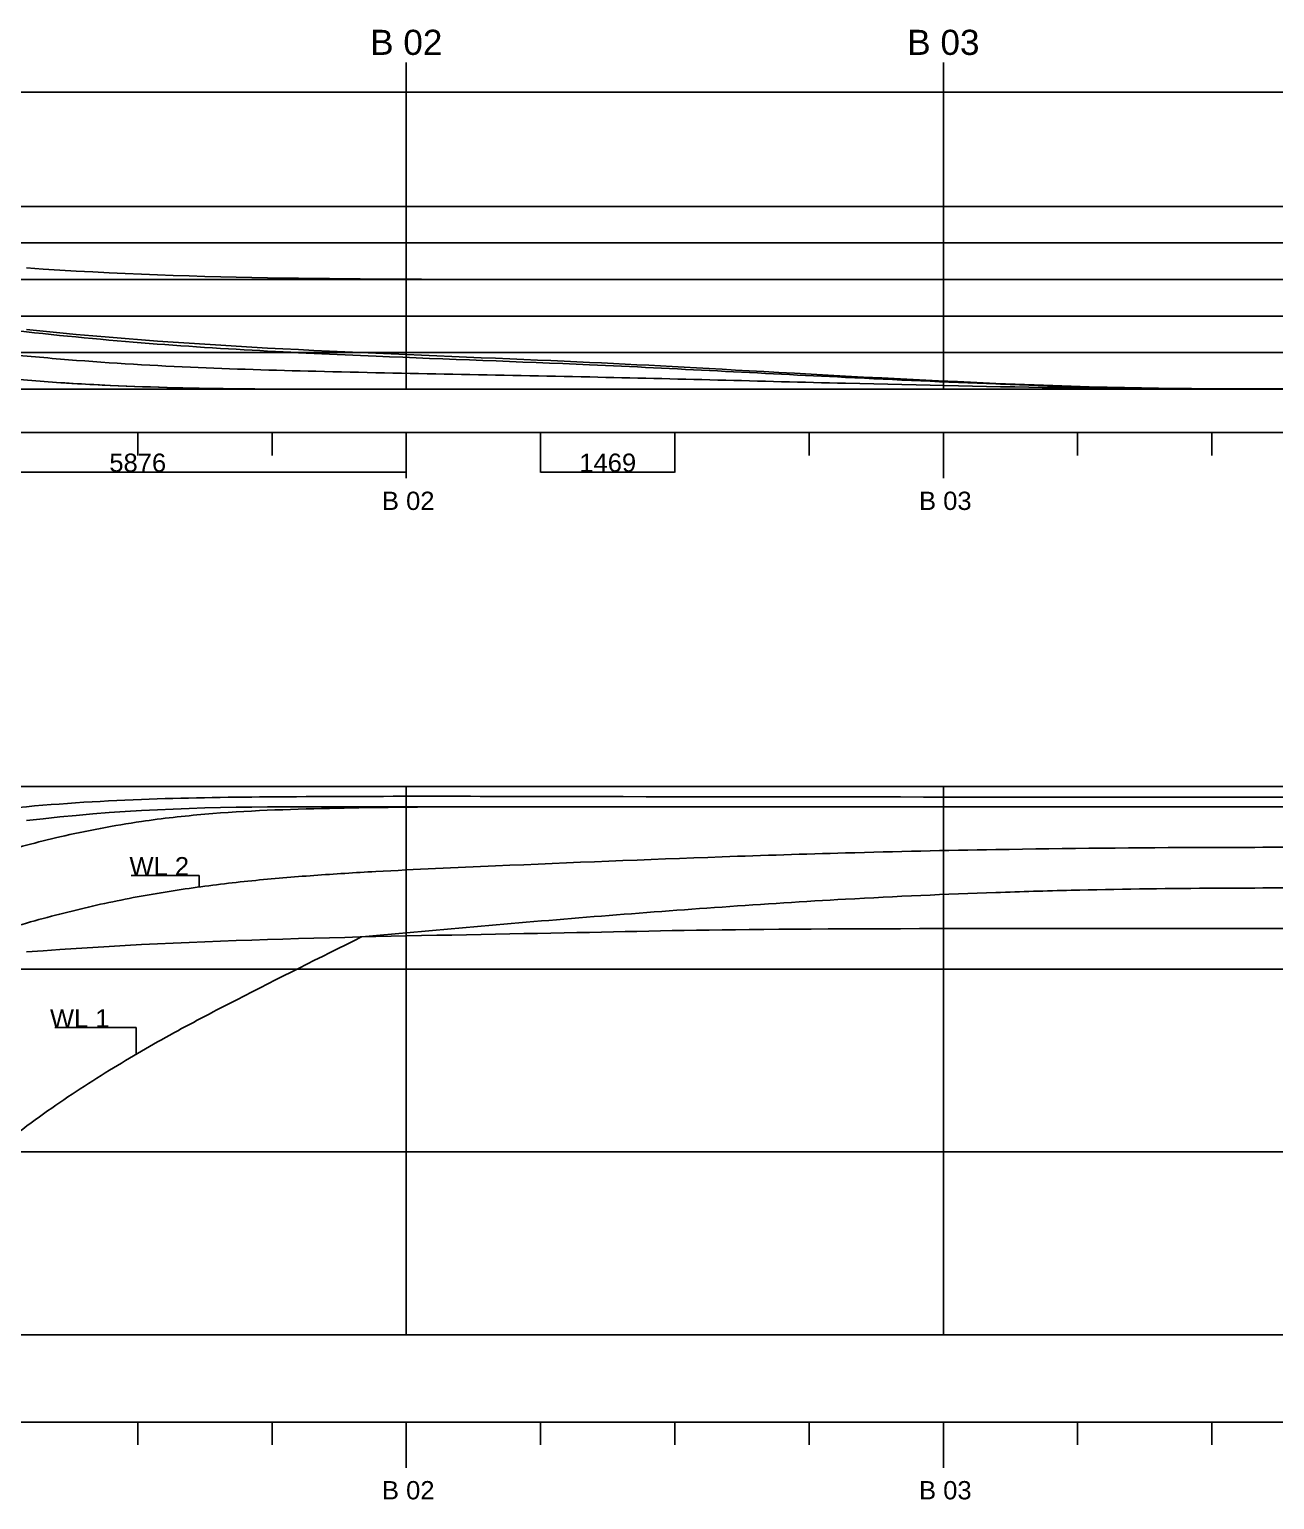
# Model space of a CAD drawing. Extents: x -1366 to 79276, y -12480 to 4902.
# Drawn here: x 7629 to 21252, y -12150 to 3937 of the extents above; entities that cross this region are included whole.
import ezdxf
from ezdxf.enums import TextEntityAlignment as Align

# ---------------------------------------------------------------- set-up
doc = ezdxf.new("R2010")
doc.units = 0
doc.header["$MEASUREMENT"] = 0
doc.header["$PDMODE"] = 98
doc.layers.get('0').update_dxf_attribs({"color": 1, "linetype": 'CONTINUOUS'})
doc.layers.get('Defpoints').update_dxf_attribs({"linetype": 'CONTINUOUS'})
for name, color, linetype in [('BUTTOCKS', 30, 'CONTINUOUS'), ('CL', 1, 'CONTINUOUS'), ('COTAS', 7, 'CONTINUOUS'), ('EDGES', 56, 'CONTINUOUS'), ('REFERENCE_LINES', 7, 'CONTINUOUS'), ('STATIONS', 3, 'CONTINUOUS'), ('WATERLINES', 4, 'CONTINUOUS')]:
    doc.layers.add(name, color=color, linetype=linetype)
doc.styles.add('COTAS', font='arial.ttf', dxfattribs={"height": 200})
doc.styles.get("Standard").update_dxf_attribs({"font": 'arial.ttf'})
doc.dimstyles.new('COTAS', dxfattribs={"dimtxt": 200, "dimasz": 2.5, "dimexe": 1.25, "dimexo": 0.625, "dimtad": 1, "dimdec": 0, "dimdsep": 46, "dimtxsty": 'COTAS', "dimcen": 2.5, "dimclrd": 256, "dimclre": 256, "dimclrt": 256, "dimadec": 0, "dimazin": 0, "dimtfac": 1, "dimtdec": 0, "dimtmove": 0, "dimatfit": 3, "dimfxl": 1, "dimtfillclr": 256, "dimtolj": 1, "dimtzin": 0, "dimlwd": -1, "dimlwe": -1, "dimarcsym": 0})

# ---------------------------------------------------------------- blocks, each defined once
blk = doc.blocks.new('LINHAS DE REFERENCIA')
at = {"layer": 'REFERENCE_LINES'}
for p, q in [((-1000, -705), (59000, -705)), ((8814, -955), (8814, -705)), ((10283, -955), (10283, -705)), ((11752, -1205), (11752, -705)), ((13221, -955), (13221, -705)), ((14690, -955), (14690, -705)), ((16159, -955), (16159, -705)), ((17628, -1205), (17628, -705)), ((19097, -955), (19097, -705)), ((20566, -955), (20566, -705))]:
    blk.add_line(p, q, dxfattribs=at)
at = {"layer": 'REFERENCE_LINES', "char_height": 200, "width": 913.77, "attachment_point": 1}
for s, insert in [('B 02', (11486, -1351)), ('B 03', (17362, -1351))]:
    blk.add_mtext(s, dxfattribs=dict(at, insert=insert))
blk = doc.blocks.new('*D7')
at = {"layer": 'COTAS', "transparency": 16777216}
for p, q in [((5876, -476), (5876, -910)), ((11752, -476), (11752, -910)), ((5878, -908), (11750, -908))]:
    blk.add_line(p, q, dxfattribs=at)
for points in [[(5878, -908), (5878, -909), (5876, -908)], [(11750, -908), (11750, -909), (11752, -908)]]:
    blk.add_solid(points, dxfattribs=at)
at = {"layer": 'Defpoints', "color": 0, "transparency": 16777216}
for p in [(5876, -475), (11752, -475), (11752, -908)]:
    blk.add_point(p, dxfattribs=at)
at = {"layer": 'COTAS', "transparency": 16777216, "insert": (8814, -806), "char_height": 200, "attachment_point": 5, "style": 'COTAS'}
blk.add_mtext('\\A1;5876', dxfattribs=at)
blk = doc.blocks.new('*D8')
at = {"layer": 'COTAS', "transparency": 16777216}
for p, q in [((13221, -476), (13221, -910)), ((14690, -476), (14690, -910)), ((13224, -908), (14688, -908))]:
    blk.add_line(p, q, dxfattribs=at)
for points in [[(13224, -908), (13224, -909), (13221, -908)], [(14688, -908), (14688, -909), (14690, -908)]]:
    blk.add_solid(points, dxfattribs=at)
at = {"layer": 'Defpoints', "color": 0, "transparency": 16777216}
for p in [(13221, -475), (14690, -475), (14690, -908)]:
    blk.add_point(p, dxfattribs=at)
at = {"layer": 'COTAS', "transparency": 16777216, "insert": (13956, -806), "char_height": 200, "attachment_point": 5, "style": 'COTAS'}
blk.add_mtext('\\A1;1469', dxfattribs=at)

msp = doc.modelspace()

# ---------------------------------------------------------------- linework, layer by layer
msp.add_line((-1000, 3250), (58999.9, 3250))
at = {"layer": 'BUTTOCKS'}
for p, q in [((-1000, -6346), (55312.6, -6346)), ((-1000, -8346), (57356, -8346))]:
    msp.add_line(p, q, dxfattribs=at)
for points in [[(58999.9, 3250), (58995.7, 2969.3), (58966.5, 2671.3), (58889.1, 2341.2), (58746.8, 1974.7), (58523.4, 1567.4), (58195.5, 1102.6), (57983.2, 846.9), (57726.7, 594.8), (57414, 369.2), (57033.1, 192.7), (56700, 103.6), (56219.6, 34.8), (55741.3, 6.4), (55311.8, 0.6), (51601.1, 0), (11119.5, 0), (9750.1, 6.2), (8335, 49.8), (7608.7, 97.4), (6885.6, 168.3), (6184.2, 267.4), (5523.3, 399.4), (5063, 521.2), (4490.8, 703.4), (3564.8, 1026.1), (3055.1, 1182.1), (2290.8, 1357.3), (1773.6, 1440), (1244, 1500), (139.6, 1568.8), (-1000, 1600)], [(631.6, 1634.3), (1639.2, 1554.2), (2159.7, 1487.1), (2671.5, 1400.3), (3179.6, 1291.2), (3689.8, 1157.9), (4624, 889.3), (5206.3, 736.9), (5840.9, 601.5), (6525.3, 489.5), (7240.5, 399.5), (7967.2, 329.7), (9389.8, 240.5), (10762.7, 195.6), (13759.4, 133.4), (16558, 64.6), (19025.8, 15), (20521.8, 1.9), (21894.1, 0), (38284.7, 0), (40988.3, 4.5), (43522.9, 26.7), (47117.7, 93.6), (48675.5, 139.8), (49394.1, 173.1), (50041.9, 217.4), (50639, 280), (51359.4, 407.4), (51601.9, 471.3)], [(5885.8, 865.3), (6519.5, 764.9), (7235.5, 669.4), (8678.6, 522), (10065.5, 426.3), (11420.6, 360.9), (13755.7, 266.9), (16558, 129.2), (18203.2, 57.4), (19025.8, 30), (20521.8, 3.8), (21894.1, 0), (38115.7, 0), (40819.3, 7.5), (42171.1, 24.4), (43522.9, 53.4), (45992.4, 138.4)]]:
    msp.add_spline(points, degree=3, dxfattribs=at)
at = {"layer": 'CL'}
for p, q in [((-1000, 0), (59000, 0)), ((-1365.9, -10346), (59299.9, -10346))]:
    msp.add_line(p, q, dxfattribs=at)
at = {"layer": 'EDGES'}
for points in [[(21386.1, 3250, 0), (21215.7, 3250, 0), (21044.2, 3250, 0), (20871.6, 3250, 0), (20697.5, 3250, 0), (20521.8, 3250, 0), (20344.1, 3250, 0), (20164.2, 3250, 0), (19981.9, 3250, 0), (19797, 3250, 0), (19609.1, 3250, 0), (19418.2, 3250, 0), (19223.8, 3250, 0), (19025.8, 3250, 0), (18824.2, 3250, 0), (18619.4, 3250, 0), (18412.1, 3250, 0), (18203.2, 3250, 0), (17993.4, 3250, 0), (17783.3, 3250, 0), (17573.6, 3250, 0), (17365.2, 3250, 0), (17158.7, 3250, 0), (16954.9, 3250, 0), (16754.4, 3250, 0), (16558, 3250, 0), (16366.5, 3250, 0), (16180.5, 3250, 0), (16000.8, 3250, 0), (15828.1, 3250, 0), (15662.9, 3250, 0), (15504.6, 3250, 0), (15352.7, 3250, 0), (15206.2, 3250, 0), (15064.7, 3250, 0), (14927.2, 3250, 0), (14793.1, 3250, 0), (14661.6, 3250, 0), (14532.1, 3250, 0), (14403.8, 3250, 0), (14275.9, 3250, 0), (14147.8, 3250, 0), (14018.8, 3250, 0), (13888.1, 3250, 0), (13754.9, 3250, 0), (13618.6, 3250, 0), (13478.7, 3250, 0), (13335.1, 3250, 0), (13188.1, 3250, 0), (13038, 3250, 0), (12885, 3250, 0), (12729.3, 3250, 0), (12571.2, 3250, 0), (12411, 3250, 0), (12248.8, 3250, 0), (12084.9, 3250, 0), (11919.6, 3250, 0), (11753.1, 3250, 0), (11585.6, 3250, 0), (11417.4, 3250, 0), (11248.7, 3250, 0), (11079.8, 3250, 0), (10910.8, 3250, 0), (10741.7, 3250, 0), (10572.5, 3250, 0), (10403, 3250, 0), (10233.2, 3250, 0), (10063, 3250, 0), (9892.4, 3250, 0), (9721.2, 3250, 0), (9549.3, 3250, 0), (9376.7, 3250, 0), (9203.3, 3250, 0), (9029.1, 3250, 0), (8853.9, 3250, 0), (8677.6, 3250, 0), (8500.2, 3250, 0), (8321.7, 3250, 0), (8141.9, 3250, 0), (7961.2, 3250, 0), (7779.8, 3250, 0), (7598.1, 3250, 0)], [(21386.1, 2000, 0), (21215.7, 2000, 0), (21044.2, 2000, 0), (20871.6, 2000, 0), (20697.5, 2000, 0), (20521.8, 2000, 0), (20344.1, 2000, 0), (20164.2, 2000, 0), (19981.9, 2000, 0), (19797, 2000, 0), (19609.1, 2000, 0), (19418.2, 2000, 0), (19223.8, 2000, 0), (19025.8, 2000, 0), (18824.2, 2000, 0), (18619.4, 2000, 0), (18412.1, 2000, 0), (18203.2, 2000, 0), (17993.4, 2000, 0), (17783.3, 2000, 0), (17573.6, 2000, 0), (17365.2, 2000, 0), (17158.7, 2000, 0), (16954.9, 2000, 0), (16754.4, 2000, 0), (16558, 2000, 0), (16366.5, 2000, 0), (16180.5, 2000, 0), (16000.8, 2000, 0), (15828.1, 2000, 0), (15662.9, 2000, 0), (15504.6, 2000, 0), (15352.7, 2000, 0), (15206.2, 2000, 0), (15064.7, 2000, 0), (14927.2, 2000, 0), (14793.1, 2000, 0), (14661.6, 2000, 0), (14532.1, 2000, 0), (14403.8, 2000, 0), (14275.9, 2000, 0), (14147.8, 2000, 0), (14018.8, 2000, 0), (13888.1, 2000, 0), (13754.9, 2000, 0), (13618.6, 2000, 0), (13478.7, 2000, 0), (13335.1, 2000, 0), (13188.1, 2000, 0), (13038, 2000, 0), (12885, 2000, 0), (12729.3, 2000, 0), (12571.2, 2000, 0), (12411, 2000, 0), (12248.8, 2000, 0), (12084.9, 2000, 0), (11919.6, 2000, 0), (11753.1, 2000, 0), (11585.6, 2000, 0), (11417.4, 2000, 0), (11248.7, 2000, 0), (11079.8, 2000, 0), (10910.8, 2000, 0), (10741.7, 2000, 0), (10572.5, 2000, 0), (10403, 2000, 0), (10233.2, 2000, 0), (10063, 2000, 0), (9892.4, 2000, 0), (9721.2, 2000, 0), (9549.3, 2000, 0), (9376.7, 2000, 0), (9203.3, 2000, 0), (9029.1, 2000, 0), (8853.9, 2000, 0), (8677.6, 2000, 0), (8500.2, 2000, 0), (8321.7, 2000, 0), (8141.9, 2000, 0), (7961.2, 2000, 0), (7779.8, 2000, 0), (7598.1, 2000, 0)], [(7598.1, 2000, 0), (7779.8, 2000, 0), (7961.2, 2000, 0), (8141.9, 2000, 0), (8321.7, 2000, 0), (8500.2, 2000, 0), (8677.6, 2000, 0), (8853.9, 2000, 0), (9029.1, 2000, 0), (9203.3, 2000, 0), (9376.7, 2000, 0), (9549.3, 2000, 0), (9721.2, 2000, 0), (9892.4, 2000, 0), (10063, 2000, 0), (10233.2, 2000, 0), (10403, 2000, 0), (10572.5, 2000, 0), (10741.7, 2000, 0), (10910.8, 2000, 0), (11079.8, 2000, 0), (11248.7, 2000, 0), (11417.4, 2000, 0), (11585.6, 2000, 0), (11753.1, 2000, 0), (11919.6, 2000, 0), (12084.9, 2000, 0), (12248.8, 2000, 0), (12411, 2000, 0), (12571.2, 2000, 0), (12729.3, 2000, 0), (12885, 2000, 0), (13038, 2000, 0), (13188.1, 2000, 0), (13335.1, 2000, 0), (13478.7, 2000, 0), (13618.6, 2000, 0), (13754.9, 2000, 0), (13888.1, 2000, 0), (14018.8, 2000, 0), (14147.8, 2000, 0), (14275.9, 2000, 0), (14403.8, 2000, 0), (14532.1, 2000, 0), (14661.6, 2000, 0), (14793.1, 2000, 0), (14927.2, 2000, 0), (15064.7, 2000, 0), (15206.2, 2000, 0), (15352.7, 2000, 0), (15504.6, 2000, 0), (15662.9, 2000, 0), (15828.1, 2000, 0), (16000.8, 2000, 0), (16180.5, 2000, 0), (16366.5, 2000, 0), (16558, 2000, 0), (16754.4, 2000, 0), (16954.9, 2000, 0), (17158.7, 2000, 0), (17365.2, 2000, 0), (17573.6, 2000, 0), (17783.3, 2000, 0), (17993.4, 2000, 0), (18203.2, 2000, 0), (18412.1, 2000, 0), (18619.4, 2000, 0), (18824.2, 2000, 0), (19025.8, 2000, 0), (19223.8, 2000, 0), (19418.2, 2000, 0), (19609.1, 2000, 0), (19797, 2000, 0), (19981.9, 2000, 0), (20164.2, 2000, 0), (20344.1, 2000, 0), (20521.8, 2000, 0), (20697.5, 2000, 0), (20871.6, 2000, 0), (21044.2, 2000, 0), (21215.7, 2000, 0), (21386.1, 2000, 0)], [(21386.1, 1200, 0), (21215.7, 1200, 0), (21044.2, 1200, 0), (20871.6, 1200, 0), (20697.5, 1200, 0), (20521.8, 1200, 0), (20344.1, 1200, 0), (20164.2, 1200, 0), (19981.9, 1200, 0), (19797, 1200, 0), (19609.1, 1200, 0), (19418.2, 1200, 0), (19223.8, 1200, 0), (19025.8, 1200, 0), (18824.2, 1200, 0), (18619.4, 1200, 0), (18412.1, 1200, 0), (18203.2, 1200, 0), (17993.4, 1200, 0), (17783.3, 1200, 0), (17573.6, 1200, 0), (17365.2, 1200, 0), (17158.7, 1200, 0), (16954.9, 1200, 0), (16754.4, 1200, 0), (16558, 1200, 0), (16366.5, 1200, 0), (16180.5, 1200, 0), (16000.8, 1200, 0), (15828.1, 1200, 0), (15662.9, 1200, 0), (15504.6, 1200, 0), (15352.7, 1200, 0), (15206.2, 1200, 0), (15064.7, 1200, 0), (14927.2, 1200, 0), (14793.1, 1200, 0), (14661.6, 1200, 0), (14532.1, 1200, 0), (14403.8, 1200, 0), (14275.9, 1200, 0), (14147.8, 1200, 0), (14018.8, 1200, 0), (13888.1, 1200, 0), (13754.9, 1200, 0), (13618.6, 1200, 0), (13478.7, 1200, 0), (13335.1, 1200, 0), (13188.1, 1200.1, 0), (13038, 1200.1, 0), (12885, 1200.3, 0), (12729.3, 1200.4, 0), (12571.2, 1200.7, 0), (12411, 1201, 0), (12248.8, 1201.5, 0), (12084.9, 1202, 0), (11919.6, 1202.7, 0), (11753.1, 1203.5, 0), (11585.6, 1204.5, 0), (11417.4, 1205.6, 0), (11248.7, 1206.9, 0), (11079.8, 1208.3, 0), (10910.8, 1210, 0), (10741.7, 1211.9, 0), (10572.5, 1214.1, 0), (10403, 1216.5, 0), (10233.2, 1219.4, 0), (10063, 1222.5, 0), (9892.4, 1226.1, 0), (9721.2, 1230.2, 0), (9549.3, 1234.8, 0), (9376.7, 1239.8, 0), (9203.3, 1245.5, 0), (9029.1, 1251.7, 0), (8853.9, 1258.6, 0), (8677.6, 1266.1, 0), (8500.2, 1274.3, 0), (8321.7, 1283.3, 0), (8141.9, 1293.1, 0), (7961.2, 1303.5, 0), (7779.8, 1314.6, 0), (7598.1, 1326.2, 0)], [(7598.1, 1326.2, 0), (7779.8, 1314.6, 0), (7961.2, 1303.5, 0), (8141.9, 1293.1, 0), (8321.7, 1283.3, 0), (8500.2, 1274.3, 0), (8677.6, 1266.1, 0), (8853.9, 1258.6, 0), (9029.1, 1251.7, 0), (9203.3, 1245.5, 0), (9376.7, 1239.8, 0), (9549.3, 1234.8, 0), (9721.2, 1230.2, 0), (9892.4, 1226.1, 0), (10063, 1222.5, 0), (10233.2, 1219.4, 0), (10403, 1216.5, 0), (10572.5, 1214.1, 0), (10741.7, 1211.9, 0), (10910.8, 1210, 0), (11079.8, 1208.3, 0), (11248.7, 1206.9, 0), (11417.4, 1205.6, 0), (11585.6, 1204.5, 0), (11753.1, 1203.5, 0), (11919.6, 1202.7, 0), (12084.9, 1202, 0), (12248.8, 1201.5, 0), (12411, 1201, 0), (12571.2, 1200.7, 0), (12729.3, 1200.4, 0), (12885, 1200.3, 0), (13038, 1200.1, 0), (13188.1, 1200.1, 0), (13335.1, 1200, 0), (13478.7, 1200, 0), (13618.6, 1200, 0), (13754.9, 1200, 0), (13888.1, 1200, 0), (14018.8, 1200, 0), (14147.8, 1200, 0), (14275.9, 1200, 0), (14403.8, 1200, 0), (14532.1, 1200, 0), (14661.6, 1200, 0), (14793.1, 1200, 0), (14927.2, 1200, 0), (15064.7, 1200, 0), (15206.2, 1200, 0), (15352.7, 1200, 0), (15504.6, 1200, 0), (15662.9, 1200, 0), (15828.1, 1200, 0), (16000.8, 1200, 0), (16180.5, 1200, 0), (16366.5, 1200, 0), (16558, 1200, 0), (16754.4, 1200, 0), (16954.9, 1200, 0), (17158.7, 1200, 0), (17365.2, 1200, 0), (17573.6, 1200, 0), (17783.3, 1200, 0), (17993.4, 1200, 0), (18203.2, 1200, 0), (18412.1, 1200, 0), (18619.4, 1200, 0), (18824.2, 1200, 0), (19025.8, 1200, 0), (19223.8, 1200, 0), (19418.2, 1200, 0), (19609.1, 1200, 0), (19797, 1200, 0), (19981.9, 1200, 0), (20164.2, 1200, 0), (20344.1, 1200, 0), (20521.8, 1200, 0), (20697.5, 1200, 0), (20871.6, 1200, 0), (21044.2, 1200, 0), (21215.7, 1200, 0), (21386.1, 1200, 0)], [(21386.1, 0.2, 0), (21215.7, 0.5, 0), (21044.2, 1, 0), (20871.6, 1.8, 0), (20697.5, 2.8, 0), (20521.8, 4.2, 0), (20344.1, 5.9, 0), (20164.2, 8.1, 0), (19981.9, 10.8, 0), (19797, 14.1, 0), (19609.1, 17.9, 0), (19418.2, 22.3, 0), (19223.8, 27.5, 0), (19025.8, 33.3, 0), (18824.2, 40, 0), (18619.4, 47.3, 0), (18412.1, 55.3, 0), (18203.2, 63.8, 0), (17993.4, 72.8, 0), (17783.3, 82.3, 0), (17573.6, 92, 0), (17365.2, 102.1, 0), (17158.7, 112.3, 0), (16954.9, 122.7, 0), (16754.4, 133.1, 0), (16558, 143.5, 0), (16366.5, 153.8, 0), (16180.5, 163.9, 0), (16000.8, 173.8, 0), (15828.1, 183.3, 0), (15662.9, 192.5, 0), (15504.6, 201.3, 0), (15352.7, 209.8, 0), (15206.2, 218, 0), (15064.7, 225.8, 0), (14927.2, 233.4, 0), (14793.1, 240.8, 0), (14661.6, 247.9, 0), (14532.1, 254.9, 0), (14403.8, 261.6, 0), (14275.9, 268.2, 0), (14147.8, 274.7, 0), (14018.8, 281.1, 0), (13888.1, 287.5, 0), (13754.9, 293.7, 0), (13618.6, 300, 0), (13478.7, 306.3, 0), (13335.1, 312.5, 0), (13188.1, 318.8, 0), (13038, 325.1, 0), (12885, 331.5, 0), (12729.3, 337.9, 0), (12571.2, 344.4, 0), (12411, 351, 0), (12248.8, 357.7, 0), (12084.9, 364.5, 0), (11919.6, 371.5, 0), (11753.1, 378.5, 0), (11585.6, 385.7, 0), (11417.4, 393.1, 0), (11248.7, 400.6, 0), (11079.8, 408.3, 0), (10910.8, 416.2, 0), (10741.7, 424.4, 0), (10572.5, 432.8, 0), (10403, 441.5, 0), (10233.2, 450.6, 0), (10063, 460, 0), (9892.4, 469.9, 0), (9721.2, 480.2, 0), (9549.3, 491, 0), (9376.7, 502.3, 0), (9203.3, 514.2, 0), (9029.1, 526.7, 0), (8853.9, 539.8, 0), (8677.6, 553.6, 0), (8500.2, 568.1, 0), (8321.7, 583.3, 0), (8141.9, 599.3, 0), (7961.2, 616.1, 0), (7779.8, 633.7, 0), (7598.1, 652, 0)], [(7598.1, 652, 0), (7779.8, 633.7, 0), (7961.2, 616.1, 0), (8141.9, 599.3, 0), (8321.7, 583.3, 0), (8500.2, 568.1, 0), (8677.6, 553.6, 0), (8853.9, 539.8, 0), (9029.1, 526.7, 0), (9203.3, 514.2, 0), (9376.7, 502.3, 0), (9549.3, 491, 0), (9721.2, 480.2, 0), (9892.4, 469.9, 0), (10063, 460, 0), (10233.2, 450.6, 0), (10403, 441.5, 0), (10572.5, 432.8, 0), (10741.7, 424.4, 0), (10910.8, 416.2, 0), (11079.8, 408.3, 0), (11248.7, 400.6, 0), (11417.4, 393.1, 0), (11585.6, 385.7, 0), (11753.1, 378.5, 0), (11919.6, 371.5, 0), (12084.9, 364.5, 0), (12248.8, 357.7, 0), (12411, 351, 0), (12571.2, 344.4, 0), (12729.3, 337.9, 0), (12885, 331.5, 0), (13038, 325.1, 0), (13188.1, 318.8, 0), (13335.1, 312.5, 0), (13478.7, 306.3, 0), (13618.6, 300, 0), (13754.9, 293.7, 0), (13888.1, 287.5, 0), (14018.8, 281.1, 0), (14147.8, 274.7, 0), (14275.9, 268.2, 0), (14403.8, 261.6, 0), (14532.1, 254.9, 0), (14661.6, 247.9, 0), (14793.1, 240.8, 0), (14927.2, 233.4, 0), (15064.7, 225.8, 0), (15206.2, 218, 0), (15352.7, 209.8, 0), (15504.6, 201.3, 0), (15662.9, 192.5, 0), (15828.1, 183.3, 0), (16000.8, 173.8, 0), (16180.5, 163.9, 0), (16366.5, 153.8, 0), (16558, 143.5, 0), (16754.4, 133.1, 0), (16954.9, 122.7, 0), (17158.7, 112.3, 0), (17365.2, 102.1, 0), (17573.6, 92, 0), (17783.3, 82.3, 0), (17993.4, 72.8, 0), (18203.2, 63.8, 0), (18412.1, 55.3, 0), (18619.4, 47.3, 0), (18824.2, 40, 0), (19025.8, 33.3, 0), (19223.8, 27.5, 0), (19418.2, 22.3, 0), (19609.1, 17.9, 0), (19797, 14.1, 0), (19981.9, 10.8, 0), (20164.2, 8.1, 0), (20344.1, 5.9, 0), (20521.8, 4.2, 0), (20697.5, 2.8, 0), (20871.6, 1.8, 0), (21044.2, 1, 0), (21215.7, 0.5, 0), (21386.1, 0.2, 0)], [(7608.7, 97.3, 0), (7790.7, 83.5, 0), (7972.6, 71, 0), (8154.1, 59.8, 0), (8335, 49.8, 0), (8514.9, 41.1, 0), (8694, 33.4, 0), (8872.1, 26.7, 0), (9049.3, 21, 0), (9225.7, 16.2, 0), (9401.3, 12.2, 0), (9576.1, 8.9, 0), (9750.1, 6.2, 0), (9923.5, 4.2, 0), (10096.2, 2.6, 0), (10268.2, 1.5, 0), (10439.6, 0.8, 0), (10610.4, 0.3, 0), (10780.6, 0.1, 0), (10950.3, 0, 0), (11119.5, 0, 0), (11288.2, 0, 0), (11456.3, 0, 0), (11623.5, 0, 0), (11789.6, 0, 0), (11954.4, 0, 0), (12117.9, 0, 0), (12279.6, 0, 0), (12439.5, 0, 0), (12597.4, 0, 0), (12753, 0, 0), (12906.2, 0, 0), (13056.8, 0, 0), (13204.5, 0, 0), (13349.1, 0, 0), (13490.6, 0, 0), (13628.6, 0, 0), (13763.1, 0, 0), (13894.7, 0, 0), (14024.1, 0, 0), (14152, 0, 0), (14279.2, 0, 0), (14406.2, 0, 0), (14533.8, 0, 0), (14662.8, 0, 0), (14793.9, 0, 0), (14927.7, 0, 0), (15065, 0, 0), (15206.4, 0, 0), (15352.7, 0, 0), (15504.6, 0, 0), (15662.9, 0, 0), (15828.1, 0, 0), (16000.8, 0, 0), (16180.5, 0, 0), (16366.5, 0, 0), (16558, 0, 0), (16754.4, 0, 0), (16954.9, 0, 0), (17158.7, 0, 0), (17365.2, 0, 0), (17573.6, 0, 0), (17783.3, 0, 0), (17993.4, 0, 0), (18203.2, 0, 0), (18412.1, 0, 0), (18619.4, 0, 0), (18824.2, 0, 0), (19025.8, 0, 0), (19223.8, 0, 0), (19418.2, 0, 0), (19609.1, 0, 0), (19797, 0, 0), (19981.9, 0, 0), (20164.2, 0, 0), (20344.1, 0, 0), (20521.8, 0, 0), (20697.5, 0, 0), (20871.6, 0, 0), (21044.2, 0, 0), (21215.7, 0, 0), (21386.1, 0, 0)], [(21386.1, -4346, 0), (21215.6, -4346, 0), (21044.2, -4346, 0), (20871.5, -4346, 0), (20697.4, -4346, 0), (20521.7, -4346, 0), (20344, -4346, 0), (20164.1, -4346, 0), (19981.8, -4346, 0), (19796.9, -4346, 0), (19609, -4346, 0), (19418.1, -4346, 0), (19223.7, -4346, 0), (19025.8, -4346, 0), (18824.1, -4346, 0), (18619.3, -4346, 0), (18412.1, -4346, 0), (18203.2, -4346, 0), (17993.3, -4346, 0), (17783.2, -4346, 0), (17573.5, -4346, 0), (17365.1, -4346, 0), (17158.6, -4346, 0), (16954.8, -4346, 0), (16754.3, -4346, 0), (16558, -4346, 0), (16366.4, -4346, 0), (16180.4, -4346, 0), (16000.7, -4346, 0), (15828, -4346, 0), (15662.8, -4346, 0), (15504.5, -4346, 0), (15352.6, -4346, 0), (15206.2, -4346, 0), (15064.6, -4346, 0), (14927.1, -4346, 0), (14793, -4346, 0), (14661.5, -4346, 0), (14532, -4346, 0), (14403.7, -4346, 0), (14275.8, -4346, 0), (14147.8, -4346, 0), (14018.7, -4346, 0), (13888, -4346, 0), (13754.8, -4346, 0), (13618.6, -4346, 0), (13478.6, -4346, 0), (13335, -4346, 0), (13188, -4346, 0), (13037.9, -4346, 0), (12884.9, -4346, 0), (12729.2, -4346, 0), (12571.1, -4346, 0), (12410.9, -4346, 0), (12248.7, -4346, 0), (12084.8, -4346, 0), (11919.5, -4346, 0), (11753, -4346, 0), (11585.5, -4346, 0), (11417.3, -4346, 0), (11248.6, -4346, 0), (11079.7, -4346, 0), (10910.7, -4346, 0), (10741.6, -4346, 0), (10572.4, -4346, 0), (10402.9, -4346, 0), (10233.1, -4346, 0), (10063, -4346, 0), (9892.3, -4346, 0), (9721.1, -4346, 0), (9549.2, -4346, 0), (9376.6, -4346, 0), (9203.3, -4346, 0), (9029, -4346, 0), (8853.8, -4346, 0), (8677.5, -4346, 0), (8500.2, -4346, 0), (8321.6, -4346, 0), (8141.8, -4346, 0), (7961.1, -4346, 0), (7779.7, -4346, 0), (7598.1, -4346, 0)], [(7598.1, -4346, 0), (7779.7, -4346, 0), (7961.1, -4346, 0), (8141.8, -4346, 0), (8321.6, -4346, 0), (8500.2, -4346, 0), (8677.5, -4346, 0), (8853.8, -4346, 0), (9029, -4346, 0), (9203.3, -4346, 0), (9376.6, -4346, 0), (9549.2, -4346, 0), (9721.1, -4346, 0), (9892.3, -4346, 0), (10063, -4346, 0), (10233.1, -4346, 0), (10402.9, -4346, 0), (10572.4, -4346, 0), (10741.6, -4346, 0), (10910.7, -4346, 0), (11079.7, -4346, 0), (11248.6, -4346, 0), (11417.3, -4346, 0), (11585.5, -4346, 0), (11753, -4346, 0), (11919.5, -4346, 0), (12084.8, -4346, 0), (12248.7, -4346, 0), (12410.9, -4346, 0), (12571.1, -4346, 0), (12729.2, -4346, 0), (12884.9, -4346, 0), (13037.9, -4346, 0), (13188, -4346, 0), (13335, -4346, 0), (13478.6, -4346, 0), (13618.6, -4346, 0), (13754.8, -4346, 0), (13888, -4346, 0), (14018.7, -4346, 0), (14147.8, -4346, 0), (14275.8, -4346, 0), (14403.7, -4346, 0), (14532, -4346, 0), (14661.5, -4346, 0), (14793, -4346, 0), (14927.1, -4346, 0), (15064.6, -4346, 0), (15206.2, -4346, 0), (15352.6, -4346, 0), (15504.5, -4346, 0), (15662.8, -4346, 0), (15828, -4346, 0), (16000.7, -4346, 0), (16180.4, -4346, 0), (16366.4, -4346, 0), (16558, -4346, 0), (16754.3, -4346, 0), (16954.8, -4346, 0), (17158.6, -4346, 0), (17365.1, -4346, 0), (17573.5, -4346, 0), (17783.2, -4346, 0), (17993.3, -4346, 0), (18203.2, -4346, 0), (18412.1, -4346, 0), (18619.3, -4346, 0), (18824.1, -4346, 0), (19025.8, -4346, 0), (19223.7, -4346, 0), (19418.1, -4346, 0), (19609, -4346, 0), (19796.9, -4346, 0), (19981.8, -4346, 0), (20164.1, -4346, 0), (20344, -4346, 0), (20521.7, -4346, 0), (20697.4, -4346, 0), (20871.5, -4346, 0), (21044.2, -4346, 0), (21215.6, -4346, 0), (21386.1, -4346, 0)], [(21386.1, -4346, 0), (21215.6, -4346, 0), (21044.2, -4346, 0), (20871.5, -4346, 0), (20697.4, -4346, 0), (20521.7, -4346, 0), (20344, -4346, 0), (20164.1, -4346, 0), (19981.8, -4346, 0), (19796.9, -4346, 0), (19609, -4346, 0), (19418.1, -4346, 0), (19223.7, -4346, 0), (19025.8, -4346, 0), (18824.1, -4346, 0), (18619.3, -4346, 0), (18412.1, -4346, 0), (18203.2, -4346, 0), (17993.3, -4346, 0), (17783.2, -4346, 0), (17573.5, -4346, 0), (17365.1, -4346, 0), (17158.6, -4346, 0), (16954.8, -4346, 0), (16754.3, -4346, 0), (16558, -4346, 0), (16366.4, -4346, 0), (16180.4, -4346, 0), (16000.7, -4346, 0), (15828, -4346, 0), (15662.8, -4346, 0), (15504.5, -4346, 0), (15352.6, -4346, 0), (15206.2, -4346, 0), (15064.6, -4346, 0), (14927.1, -4346, 0), (14793, -4346, 0), (14661.5, -4346, 0), (14532, -4346, 0), (14403.7, -4346, 0), (14275.8, -4346, 0), (14147.8, -4346, 0), (14018.7, -4346, 0), (13888, -4346, 0), (13754.8, -4346, 0), (13618.6, -4346, 0), (13478.6, -4346, 0), (13335, -4346, 0), (13188, -4346, 0), (13037.9, -4346, 0), (12884.9, -4346, 0), (12729.2, -4346, 0), (12571.1, -4346, 0), (12410.9, -4346, 0), (12248.7, -4346, 0), (12084.8, -4346, 0), (11919.5, -4346, 0), (11753, -4346, 0), (11585.5, -4346, 0), (11417.3, -4346, 0), (11248.6, -4346, 0), (11079.7, -4346, 0), (10910.7, -4346, 0), (10741.6, -4346, 0), (10572.4, -4346, 0), (10402.9, -4346, 0), (10233.1, -4346, 0), (10063, -4346, 0), (9892.3, -4346, 0), (9721.1, -4346, 0), (9549.2, -4346, 0), (9376.6, -4346, 0), (9203.3, -4346, 0), (9029, -4346, 0), (8853.8, -4346, 0), (8677.5, -4346, 0), (8500.2, -4346, 0), (8321.6, -4346, 0), (8141.8, -4346, 0), (7961.1, -4346, 0), (7779.7, -4346, 0), (7598.1, -4346, 0)], [(21386.1, -4568.2, 0), (21215.6, -4568.2, 0), (21044.2, -4568.2, 0), (20871.5, -4568.2, 0), (20697.4, -4568.2, 0), (20521.7, -4568.2, 0), (20344, -4568.2, 0), (20164.1, -4568.2, 0), (19981.8, -4568.2, 0), (19796.9, -4568.2, 0), (19609, -4568.2, 0), (19418.1, -4568.2, 0), (19223.7, -4568.2, 0), (19025.8, -4568.2, 0), (18824.1, -4568.2, 0), (18619.3, -4568.2, 0), (18412.1, -4568.2, 0), (18203.2, -4568.2, 0), (17993.3, -4568.2, 0), (17783.2, -4568.2, 0), (17573.5, -4568.2, 0), (17365.1, -4568.2, 0), (17158.6, -4568.2, 0), (16954.8, -4568.2, 0), (16754.3, -4568.2, 0), (16558, -4568.2, 0), (16366.4, -4568.2, 0), (16180.4, -4568.2, 0), (16000.7, -4568.2, 0), (15828, -4568.2, 0), (15662.8, -4568.2, 0), (15504.5, -4568.2, 0), (15352.6, -4568.2, 0), (15206.2, -4568.2, 0), (15064.6, -4568.2, 0), (14927.1, -4568.2, 0), (14793, -4568.2, 0), (14661.5, -4568.2, 0), (14532, -4568.2, 0), (14403.7, -4568.2, 0), (14275.8, -4568.2, 0), (14147.8, -4568.2, 0), (14018.7, -4568.2, 0), (13888, -4568.2, 0), (13754.8, -4568.2, 0), (13618.6, -4568.2, 0), (13478.6, -4568.2, 0), (13335, -4568.2, 0), (13188, -4568.2, 0), (13037.9, -4568.2, 0), (12884.9, -4568.2, 0), (12729.2, -4568.2, 0), (12571.1, -4568.2, 0), (12410.9, -4568.2, 0), (12248.7, -4568.2, 0), (12084.8, -4568.2, 0), (11919.5, -4568.2, 0), (11753, -4568.2, 0), (11585.5, -4568.2, 0), (11417.3, -4568.2, 0), (11248.6, -4568.2, 0), (11079.7, -4568.2, 0), (10910.7, -4568.3, 0), (10741.6, -4568.4, 0), (10572.4, -4568.8, 0), (10402.9, -4569.5, 0), (10233.1, -4570.6, 0), (10063, -4572.4, 0), (9892.3, -4574.9, 0), (9721.1, -4578.1, 0), (9549.2, -4582.3, 0), (9376.6, -4587.6, 0), (9203.3, -4594, 0), (9029, -4601.6, 0), (8853.8, -4610.7, 0), (8677.5, -4621.3, 0), (8500.2, -4633.5, 0), (8321.6, -4647.4, 0), (8141.8, -4663.1, 0), (7961.1, -4680.6, 0), (7779.7, -4699.8, 0), (7598.1, -4720.5, 0)], [(7598.1, -4720.5, 0), (7779.7, -4699.8, 0), (7961.1, -4680.6, 0), (8141.8, -4663.1, 0), (8321.6, -4647.4, 0), (8500.2, -4633.5, 0), (8677.5, -4621.3, 0), (8853.8, -4610.7, 0), (9029, -4601.6, 0), (9203.3, -4594, 0), (9376.6, -4587.6, 0), (9549.2, -4582.3, 0), (9721.1, -4578.1, 0), (9892.3, -4574.9, 0), (10063, -4572.4, 0), (10233.1, -4570.6, 0), (10402.9, -4569.5, 0), (10572.4, -4568.8, 0), (10741.6, -4568.4, 0), (10910.7, -4568.3, 0), (11079.7, -4568.2, 0), (11248.6, -4568.2, 0), (11417.3, -4568.2, 0), (11585.5, -4568.2, 0), (11753, -4568.2, 0), (11919.5, -4568.2, 0), (12084.8, -4568.2, 0), (12248.7, -4568.2, 0), (12410.9, -4568.2, 0), (12571.1, -4568.2, 0), (12729.2, -4568.2, 0), (12884.9, -4568.2, 0), (13037.9, -4568.2, 0), (13188, -4568.2, 0), (13335, -4568.2, 0), (13478.6, -4568.2, 0), (13618.6, -4568.2, 0), (13754.8, -4568.2, 0), (13888, -4568.2, 0), (14018.7, -4568.2, 0), (14147.8, -4568.2, 0), (14275.8, -4568.2, 0), (14403.7, -4568.2, 0), (14532, -4568.2, 0), (14661.5, -4568.2, 0), (14793, -4568.2, 0), (14927.1, -4568.2, 0), (15064.6, -4568.2, 0), (15206.2, -4568.2, 0), (15352.6, -4568.2, 0), (15504.5, -4568.2, 0), (15662.8, -4568.2, 0), (15828, -4568.2, 0), (16000.7, -4568.2, 0), (16180.4, -4568.2, 0), (16366.4, -4568.2, 0), (16558, -4568.2, 0), (16754.3, -4568.2, 0), (16954.8, -4568.2, 0), (17158.6, -4568.2, 0), (17365.1, -4568.2, 0), (17573.5, -4568.2, 0), (17783.2, -4568.2, 0), (17993.3, -4568.2, 0), (18203.2, -4568.2, 0), (18412.1, -4568.2, 0), (18619.3, -4568.2, 0), (18824.1, -4568.2, 0), (19025.8, -4568.2, 0), (19223.7, -4568.2, 0), (19418.1, -4568.2, 0), (19609, -4568.2, 0), (19796.9, -4568.2, 0), (19981.8, -4568.2, 0), (20164.1, -4568.2, 0), (20344, -4568.2, 0), (20521.7, -4568.2, 0), (20697.4, -4568.2, 0), (20871.5, -4568.2, 0), (21044.2, -4568.2, 0), (21215.6, -4568.2, 0), (21386.1, -4568.2, 0)], [(21386.1, -5901.6, 0), (21215.6, -5901.6, 0), (21044.2, -5901.6, 0), (20871.5, -5901.6, 0), (20697.4, -5901.6, 0), (20521.7, -5901.6, 0), (20344, -5901.6, 0), (20164.1, -5901.6, 0), (19981.8, -5901.6, 0), (19796.9, -5901.6, 0), (19609, -5901.6, 0), (19418.1, -5901.6, 0), (19223.7, -5901.6, 0), (19025.8, -5901.6, 0), (18824.1, -5901.6, 0), (18619.3, -5901.6, 0), (18412.1, -5901.6, 0), (18203.2, -5901.7, 0), (17993.3, -5901.8, 0), (17783.2, -5902, 0), (17573.5, -5902.2, 0), (17365.1, -5902.5, 0), (17158.6, -5902.9, 0), (16954.8, -5903.4, 0), (16754.3, -5904, 0), (16558, -5904.7, 0), (16366.4, -5905.5, 0), (16180.4, -5906.5, 0), (16000.7, -5907.7, 0), (15828, -5909, 0), (15662.8, -5910.4, 0), (15504.5, -5912.1, 0), (15352.6, -5913.9, 0), (15206.2, -5915.8, 0), (15064.6, -5917.9, 0), (14927.1, -5920, 0), (14793, -5922.3, 0), (14661.5, -5924.7, 0), (14532, -5927.2, 0), (14403.7, -5929.7, 0), (14275.8, -5932.3, 0), (14147.8, -5935, 0), (14018.7, -5937.7, 0), (13888, -5940.5, 0), (13754.8, -5943.2, 0), (13618.6, -5946, 0), (13478.6, -5948.8, 0), (13335, -5951.6, 0), (13188, -5954.4, 0), (13037.9, -5957.2, 0), (12884.9, -5960.1, 0), (12729.2, -5963.1, 0), (12571.1, -5966.1, 0), (12410.9, -5969.1, 0), (12248.7, -5972.3, 0), (12084.8, -5975.6, 0), (11919.5, -5978.9, 0), (11753, -5982.4, 0), (11585.5, -5986, 0), (11417.3, -5989.8, 0), (11248.6, -5993.7, 0), (11079.7, -5997.8, 0), (10910.7, -6002, 0), (10741.6, -6006.5, 0), (10572.4, -6011.2, 0), (10402.9, -6016.1, 0), (10233.1, -6021.3, 0), (10063, -6026.9, 0), (9892.3, -6032.9, 0), (9721.1, -6039.2, 0), (9549.2, -6046, 0), (9376.6, -6053.2, 0), (9203.3, -6060.9, 0), (9029, -6069.1, 0), (8853.8, -6077.9, 0), (8677.5, -6087.3, 0), (8500.2, -6097.3, 0), (8321.6, -6107.9, 0), (8141.8, -6119.2, 0), (7961.1, -6131.3, 0), (7779.7, -6144.1, 0), (7598, -6157.8, 0)], [(8321.6, -6107.9, 0), (8500.2, -6097.3, 0), (8677.5, -6087.3, 0), (8853.8, -6077.9, 0), (9029, -6069.1, 0), (9203.3, -6060.9, 0), (9376.6, -6053.2, 0), (9549.2, -6046, 0), (9721.1, -6039.2, 0), (9892.3, -6032.9, 0), (10063, -6026.9, 0), (10233.1, -6021.3, 0), (10402.9, -6016.1, 0), (10572.4, -6011.2, 0), (10741.6, -6006.5, 0), (10910.7, -6002, 0), (11079.7, -5997.8, 0), (11248.6, -5993.7, 0), (11417.3, -5989.8, 0), (11585.5, -5986, 0), (11753, -5982.4, 0), (11919.5, -5978.9, 0), (12084.8, -5975.6, 0), (12248.7, -5972.3, 0), (12410.9, -5969.1, 0), (12571.1, -5966.1, 0), (12729.2, -5963.1, 0), (12884.9, -5960.1, 0), (13037.9, -5957.2, 0), (13188, -5954.4, 0), (13335, -5951.6, 0), (13478.6, -5948.8, 0), (13618.6, -5946, 0), (13754.8, -5943.2, 0), (13888, -5940.5, 0), (14018.7, -5937.7, 0), (14147.8, -5935, 0), (14275.8, -5932.3, 0), (14403.7, -5929.7, 0), (14532, -5927.2, 0), (14661.5, -5924.7, 0), (14793, -5922.3, 0), (14927.1, -5920, 0), (15064.6, -5917.9, 0), (15206.2, -5915.8, 0), (15352.6, -5913.9, 0), (15504.5, -5912.1, 0), (15662.8, -5910.4, 0), (15828, -5909, 0), (16000.7, -5907.7, 0), (16180.4, -5906.5, 0), (16366.4, -5905.5, 0), (16558, -5904.7, 0), (16754.3, -5904, 0), (16954.8, -5903.4, 0), (17158.6, -5902.9, 0), (17365.1, -5902.5, 0), (17573.5, -5902.2, 0), (17783.2, -5902, 0), (17993.3, -5901.8, 0), (18203.2, -5901.7, 0), (18412.1, -5901.6, 0), (18619.3, -5901.6, 0), (18824.1, -5901.6, 0), (19025.8, -5901.6, 0), (19223.7, -5901.6, 0), (19418.1, -5901.6, 0), (19609, -5901.6, 0), (19796.9, -5901.6, 0), (19981.8, -5901.6, 0), (20164.1, -5901.6, 0), (20344, -5901.6, 0), (20521.7, -5901.6, 0), (20697.4, -5901.6, 0), (20871.5, -5901.6, 0), (21044.2, -5901.6, 0), (21215.6, -5901.6, 0), (21386.1, -5901.6, 0)], [(7598, -6157.8, 0), (7779.7, -6144.1, 0), (7961.1, -6131.3, 0), (8141.8, -6119.2, 0), (8321.6, -6107.9, 0)], [(7608.6, -10346, 0), (7790.6, -10346, 0), (7972.5, -10346, 0), (8154.1, -10346, 0), (8334.9, -10346, 0), (8514.9, -10346, 0), (8693.9, -10346, 0), (8872, -10346, 0), (9049.2, -10346, 0), (9225.6, -10346, 0), (9401.2, -10346, 0), (9576, -10346, 0), (9750.1, -10346, 0), (9923.4, -10346, 0), (10096.1, -10346, 0), (10268.1, -10346, 0), (10439.5, -10346, 0), (10610.3, -10346, 0), (10780.5, -10346, 0), (10950.2, -10346, 0), (11119.4, -10346, 0), (11288.1, -10346, 0), (11456.2, -10346, 0), (11623.4, -10346, 0), (11789.5, -10346, 0), (11954.4, -10346, 0), (12117.8, -10346, 0), (12279.5, -10346, 0), (12439.5, -10346, 0), (12597.3, -10346, 0), (12753, -10346, 0), (12906.1, -10346, 0), (13056.7, -10346, 0), (13204.4, -10346, 0), (13349.1, -10346, 0), (13490.5, -10346, 0), (13628.5, -10346, 0), (13763, -10346, 0), (13894.6, -10346, 0), (14024.1, -10346, 0), (14152, -10346, 0), (14279.1, -10346, 0), (14406.1, -10346, 0), (14533.8, -10346, 0), (14662.8, -10346, 0), (14793.8, -10346, 0), (14927.6, -10346, 0), (15064.9, -10346, 0), (15206.3, -10346, 0), (15352.6, -10346, 0), (15504.6, -10346, 0), (15662.8, -10346, 0), (15828, -10346, 0), (16000.7, -10346, 0), (16180.4, -10346, 0), (16366.4, -10346, 0), (16558, -10346, 0), (16754.3, -10346, 0), (16954.8, -10346, 0), (17158.6, -10346, 0), (17365.1, -10346, 0), (17573.5, -10346, 0), (17783.2, -10346, 0), (17993.3, -10346, 0), (18203.2, -10346, 0), (18412.1, -10346, 0), (18619.3, -10346, 0), (18824.1, -10346, 0), (19025.8, -10346, 0), (19223.7, -10346, 0), (19418.1, -10346, 0), (19609, -10346, 0), (19796.9, -10346, 0), (19981.8, -10346, 0), (20164.1, -10346, 0), (20344, -10346, 0), (20521.7, -10346, 0), (20697.4, -10346, 0), (20871.5, -10346, 0), (21044.2, -10346, 0), (21215.6, -10346, 0), (21386.1, -10346, 0)]]:
    msp.add_polyline3d(points, dxfattribs=at)
at = {"layer": 'STATIONS'}
for p, q in [((11752, 0), (11752, 3575.1)), ((17628, 0), (17628, 3575.1)), ((11752, -10346), (11752, -4346)), ((17628, -10346), (17628, -4346))]:
    msp.add_line(p, q, dxfattribs=at)
at = {"layer": 'WATERLINES'}
for p, q in [((-1365.9, 2000), (59325.1, 2000)), ((-1365.9, 1600), (59325.1, 1600)), ((-1365.9, 1200), (59325.1, 1200)), ((-1365.9, 800), (59325.1, 800)), ((-1365.9, 400), (59325.1, 400))]:
    msp.add_line(p, q, dxfattribs=at)
for points, knots in [([(58758.5, -10346), (58349.3, -10126), (57550.7, -9696.8), (56035.3, -8788.3), (54688.7, -7579.9), (53348.7, -6678.8), (52493.6, -6166.3), (51863.2, -5832.6), (51253.1, -5565.9), (50442.5, -5288.4), (49325.8, -5032.5), (47888, -4751), (46384.8, -4516.9), (44919.4, -4395), (43077.4, -4345.9), (27780.5, -4346.7), (12939.6, -4346.4), (-1000, -4346), (-1000, -6346), (-1000, -8346), (-1000, -10346)], [0, 0, 0, 0, 1394.3011954, 2720.7020411, 5288.5098446, 6796.0420789, 7558.7370931, 8278.8396477, 8934.2951778, 9554.1745729, 10846.3720678, 12366.1984654, 13950.5627369, 15407.1724215, 16773.9282743, 19477.5680765, 61296.8688055, 61296.8688055, 61296.8688055, 61297.8688055, 61297.8688055, 61297.8688055, 61297.8688055]), ([(58543.8, -10346), (58114.4, -10196.7), (57323.2, -9921.5), (56204.7, -9426.6), (54826.4, -8495.3), (53632.9, -7527.3), (52429.2, -6702.9), (51670.7, -6242.8), (50706.3, -5806.1), (49498.3, -5452.5), (48333, -5155), (47193.8, -4901), (46067.7, -4693.8), (44743.1, -4561.1), (43357.5, -4515.1), (41157.3, -4493.5), (37608.7, -4509.8), (33542.3, -4456.1), (25376.6, -4457.9), (17884.7, -4470.7), (10901.9, -4450), (8833.2, -4477.7), (7419.4, -4568.4), (6149.1, -4741.3), (4991.6, -4999.9), (4083.2, -5283.6), (3527.5, -5566.5), (3316.3, -5674), (3141.7, -5803.2), (2857.6, -6013.6), (2436.4, -6440.6), (1938.7, -7050.5), (1590.5, -7599.5), (1373.9, -7940.8), (1286.6, -8103.8), (1083.5, -8482.5), (693.3, -9070.2), (186.9, -9633.2), (-401.9, -10060.5), (-806.4, -10253.6), (-1000, -10346)], [0, 0, 0, 0, 1364.3723485, 2513.5756931, 3655.5019034, 6340.343929, 7122.4545577, 8030.9883133, 8998.3398231, 10288.4184416, 11800.4099222, 12607.0701124, 13789.4680618, 15233.2362037, 16595.6577462, 17947.5589919, 21833.9806228, 27241.296732, 30147.2004551, 46331.1721751, 49716.5919106, 51096.2334266, 52536.8607485, 53964.3463451, 54936.2143711, 56094.7806951, 56804.9333472, 56804.9333472, 56804.9333472, 57455.2719645, 57863.656348, 58600.6237296, 59812.152328, 59812.152328, 59812.152328, 60366.5811143, 61101.0998375, 61923.6563575, 62624.2290079, 63266.9163889, 63266.9163889, 63266.9163889, 63266.9163889]), ([(58270.2, -10346), (57832.7, -10266.3), (57081.1, -10129.3), (56142.4, -9844.9), (55312.3, -9430.6), (54579.2, -8993.4), (53689.3, -8321.1), (52932.4, -7693.2), (52107.9, -7065.7), (51454.3, -6642.6), (50601.9, -6218.5), (49982.4, -6008.4), (49568, -5867.8), (49080.9, -5711.9), (48334.6, -5473.1), (47195.6, -5161.1), (46301.2, -4956), (45430.7, -4821.5), (44498.1, -4724.5), (43357.7, -4674.6), (41157.4, -4646.5), (37608.4, -4670.8), (33542.5, -4566.3), (25376.5, -4570.9), (18966.6, -4568.2), (13525.3, -4568.2), (13478.7, -4568.2), (12622.7, -4567.8), (11312.5, -4567), (9768.6, -4620), (8783.6, -4730.2), (8010.1, -4877.6), (7233.2, -5084.8), (6523.3, -5312.4), (5840.4, -5572), (5197.8, -5878.6), (4597.6, -6260.7), (4264, -6596.3), (4094.4, -6766.9), (3996.3, -7016.2), (3722.4, -7713), (3360.4, -8910.7), (3113.9, -9861), (2988.1, -10346)], [0, 0, 0, 0, 1334.2345202, 2291.7359717, 2928.018848, 4112.939511, 4846.5636383, 6271.4077037, 7063.2456193, 7954.1376185, 8602.5865874, 9913.7206365, 9913.7206365, 9913.7206365, 11447.5977882, 12264.0250524, 13456.4021656, 14197.8773791, 14905.112953, 16268.2603752, 17620.2348289, 21506.6649951, 26914.3616132, 29820.2724136, 46004.2441336, 46144.2250216, 46144.2250216, 46144.2250216, 48712.1767967, 50075.1819278, 50775.1419233, 51683.6757747, 52434.511206, 53185.9729103, 53919.5816523, 54624.1851036, 55320.2266285, 56039.8775985, 56039.8775985, 56039.8775985, 56843.3035244, 58285.7287285, 59788.9286129, 59788.9286129, 59788.9286129, 59788.9286129]), ([(4212.6, -10346), (4301, -10058.8), (4465.3, -9524.9), (4748.8, -8788.7), (5038.8, -8155.7), (5341.9, -7602.8), (5661.2, -7116.2), (5993.2, -6680.3), (6227.8, -6413.2), (6342.6, -6282.4), (6519.1, -6210.8), (6813.2, -6091.6), (7353.2, -5911.2), (7952.6, -5738.1), (8667.9, -5575.2), (9370.1, -5456.9), (10059.3, -5374.6), (10740.2, -5318.3), (11629, -5263.4), (13117.4, -5198.6), (14830.9, -5127.7), (16655.6, -5069), (18427.5, -5029.9), (20206.3, -5012.5), (23990.1, -5012.8), (28052.3, -5013.9), (33459.6, -5010.4), (37327.1, -5074.9), (40594, -5069.7), (42284, -5084.7), (43185.4, -5117.2), (43863.7, -5158), (44549.6, -5221.5), (45251.7, -5314.7), (45850.3, -5420.9), (46543.1, -5567.4), (47257.3, -5746.9), (48097.7, -5990.7), (48849.1, -6234), (49551.2, -6486.8), (50198.8, -6754.2), (50803.6, -7058.5), (51389.2, -7422.9), (52131.6, -7967.1), (52863, -8553.3), (53595.3, -9095.5), (54052.4, -9398.4), (54461.8, -9627), (54795.2, -9777.6), (55196.7, -9908.6), (55600.1, -10004.8), (56101.6, -10106), (56628.3, -10198.8), (57259.4, -10278.2), (57684, -10320.4), (57940.7, -10346)], [0, 0, 0, 0, 901.3479479, 1675.3199973, 2364.677603, 2988.840142, 3564.9137495, 4109.0917845, 4631.1781759, 4631.1781759, 4631.1781759, 5202.3782514, 5582.891234, 6338.5195778, 7073.2661744, 7782.3663838, 8473.7185678, 9154.8469907, 9831.8793409, 11145.250803, 13624.1659019, 14976.6438036, 16622.2431063, 18940.8800749, 20313.2672076, 27973.4502316, 31127.6469513, 36535.0617135, 39576.6200392, 40928.5465332, 41604.9084627, 42282.3051715, 42966.9693776, 43670.8100008, 44406.4454252, 44790.2469148, 45794.8490993, 46614.8607627, 47415.0119929, 48164.0425262, 48852.8380163, 49515.6413755, 50192.8560839, 50919.426916, 52275.645461, 53004.522816, 53652.7596722, 53918.5364959, 54410.868153, 54747.0699076, 55184.1633167, 55654.2196957, 56281.932144, 56787.842028, 57561.9485041, 57561.9485041, 57561.9485041, 57561.9485041]), ([(57464.8, -10346), (57161.6, -10327.2), (56483.5, -10285.1), (55684.4, -10261.4), (55068.1, -10227.5), (54691.5, -10176.5), (54275.7, -10075.1), (53799.6, -9905.2), (53260.8, -9665.6), (52676.8, -9360.6), (52179.2, -9057.8), (51782, -8775), (51489.5, -8520.5), (51240.7, -8256.4), (51090.4, -8076.2), (51027.7, -8001.1), (50902.5, -7905), (50685.2, -7738.2), (50254.9, -7467.8), (49723.5, -7190.4), (49032.8, -6901.5), (48290.5, -6636.1), (47515.5, -6392.2), (46737.5, -6174.1), (45864.3, -5956.4), (45022.1, -5783.7), (44206, -5660.1), (43524.6, -5585.6), (42847.5, -5538.4), (42171.3, -5511.1), (41270, -5493.4), (39467.5, -5486), (36538.6, -5481.7), (33091.7, -5456.4), (28135.1, -5457.6), (24072.8, -5456.8), (20480.5, -5457.3), (19250.1, -5474), (17928.7, -5514.3), (16655, -5569.5), (14777.4, -5691.5), (13012.3, -5833.5), (11698.7, -5953.5), (11262.5, -5993.4), (10806.4, -6220.5), (10118, -6563.2), (9195.4, -7044.1), (8486.6, -7454.3), (7893, -7844.5), (7415.6, -8198.3), (7053.2, -8493.5), (6694.3, -8820.1), (6341.3, -9185.9), (5997.2, -9602.5), (5723.7, -9995.2), (5573.8, -10254.2), (5520.6, -10346)], [0, 0, 0, 0, 911.5054243, 2038.0395656, 2398.2277046, 2762.7374632, 3176.2157453, 3679.8764773, 4277.1082382, 4943.9888679, 5655.2684732, 6022.5559605, 6405.5772333, 6816.2560016, 7109.63366, 7109.63366, 7109.63366, 7582.7799923, 7930.9975876, 8632.8020728, 9378.2957245, 10175.2562096, 10997.3317462, 11815.0486867, 12598.9566999, 13696.6672377, 14392.839162, 15074.5713122, 15752.1904433, 16428.678868, 17104.7306907, 18456.5638667, 21836.0725001, 25891.5113599, 28797.4137724, 36705.8882864, 38078.2780402, 39574.3659203, 40397.3303603, 42044.1467197, 43398.6643237, 46041.9950821, 47356.0241409, 47356.0241409, 47356.0241409, 48884.4825735, 49663.0733494, 50476.7351022, 51340.4084791, 51792.4791297, 52258.86764, 52742.1465286, 53247.2465858, 53782.586791, 54361.8870355, 54680.1112135, 54680.1112135, 54680.1112135, 54680.1112135])]:
    msp.add_open_spline(points, degree=3, knots=knots, dxfattribs=at)

# ---------------------------------------------------------------- block references
at = {"layer": 'COTAS'}
for p in [(0, 229.6), (0, -10596.2)]:
    msp.add_blockref('LINHAS DE REFERENCIA', p, dxfattribs=at)

# ---------------------------------------------------------------- texts
for s, p in [('B 02', (11752, 3575.1)), ('B 03', (17628, 3575.1))]:
    msp.add_text(s, height=275, dxfattribs=at).set_placement(p, align=Align.BOTTOM_CENTER)
at = {"layer": 'COTAS', "char_height": 200, "attachment_point": 9, "style": 'COTAS'}
for s, insert in [('\\A1;WL 2', (9375.5, -5319.7)), ('\\A1;WL 1', (8505.7, -6983.9))]:
    msp.add_mtext(s, dxfattribs=dict(at, insert=insert))

# ---------------------------------------------------------------- dimensions: what is measured, and where the dimension line sits
at = {"layer": 'COTAS'}
dim = msp.add_linear_dim(base=(11752, -908.3), p1=(5876, -475.5), p2=(11752, -475.5), dimstyle='COTAS', dxfattribs=at)
dim.commit()
dim.dimension.update_dxf_attribs({"geometry": '*D7', "text_midpoint": (8814, -805.5)})
dim = msp.add_linear_dim(base=(14690, -908.3), p1=(13221, -475.5), p2=(14690, -475.5), dimstyle='COTAS', dxfattribs=at)
dim.commit()
dim.dimension.update_dxf_attribs({"geometry": '*D8', "text_midpoint": (13955.5, -908.3), "dimtype": 160})

# ---------------------------------------------------------------- leaders
at = {"layer": 'COTAS', "annotation_type": 0, "has_hookline": 1, "hookline_direction": 1}
for points, text_width in [([(9486.2, -5446.3), (9486.2, -5320.3), (9376.1, -5320.3)], 634), ([(8795.2, -7277.9), (8795.2, -6984.5), (8506.3, -6984.5)], 597.4)]:
    msp.add_leader(points, dimstyle='COTAS', dxfattribs=dict(at, text_width=text_width))

doc.saveas('drawing.dxf')
